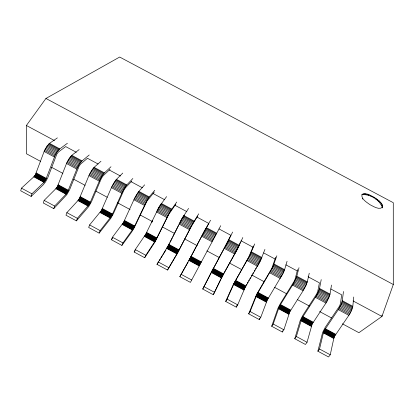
<?xml version="1.0" encoding="UTF-8"?>
<svg xmlns="http://www.w3.org/2000/svg" width="414" height="414" viewBox="0 0 414 414"><rect width="100%" height="100%" fill="white"/><g stroke="black" fill="none" stroke-linecap="round" stroke-linejoin="round"><path stroke-width="0.62" d="M381.982 315.152L381.946 316.441L358.902 332.696L342.394 323.81M330.77 288.956L341.659 294.804L340.474 303.628L339.454 306.189L325.109 327.552L322.635 332.426L317.869 351.196L328.55 356.961L330.243 354.793L333.782 338.497L334.647 336.163L349.483 314.397L351.729 310.019L352.811 306.339L353.747 297.009M317.869 351.196L319.53 349.012L323.381 332.887L324.265 330.569L338.906 308.709L341.157 304.337L342.29 300.688L343.47 291.492M308.042 276.749L319.427 282.86L317.745 291.409L316.679 293.945L302.753 315.504L300.264 320.369L294.763 338.719L305.423 344.474L307.043 342.274L312.166 324.048L326.574 302.08L328.83 297.713L330.025 294.095L331.49 285.06M294.763 338.719L296.352 336.504L301.801 318.464L316.017 296.403L318.278 292.041L319.525 288.454L321.212 279.626M297.599 269.53L295.161 278.87L294.219 281.168L280.438 303.483L277.934 308.332L271.693 326.268L282.338 332.012L283.885 329.777L289.722 311.954L303.705 289.784L305.972 285.427L307.286 281.877L309.253 273.204M382.717 206.576L382.117 207.952C384.032 203.222 377.423 199.765 374.292 197.333C370.706 195.579 365.748 192.08 361.867 194.621C361.205 199.3 366.757 202.244 369.971 204.687C373.557 206.431 378.732 210.131 382.526 207.326M271.693 326.268L273.214 324.017L279.378 306.381L293.169 284.118L295.441 279.766L296.802 276.247L299.011 267.703M57.365 137.883L49.499 143.373L46.911 146.194L44.531 150.432L35.325 174.874L33.813 176.825L21.461 188.153L20.7 190.782L31.133 196.417L43.175 184.877L45.561 181.891L47.636 178.072L56.785 154.236L58.4 152.031L65.686 146.587L76.3 152.285M275.683 257.223L271.796 268.432L256.602 294.364L248.669 313.843L259.288 319.577L260.768 317.305L267.325 299.886L283.16 273.168L284.584 269.68L287.068 261.296M31.133 196.417L31.925 193.799L43.977 182.305L45.468 180.338L54.865 155.99L57.241 151.747L59.776 148.895L67.41 143.275M282.338 332.012L282.715 330.817M79.141 149.578L71.782 155.348L69.304 158.231L66.928 162.474L57.318 186.724L55.854 188.701L44.143 200.392L43.31 202.989L53.763 208.63L66.877 194.585L69.547 189.876L79.095 166.231L80.668 163.996L87.478 158.288L98.108 164.001M248.669 313.843L250.118 311.551L256.996 294.318L272.64 267.516L276.842 255.805M53.763 208.63L54.622 206.048L66.038 194.192L67.482 192.199L77.283 168.043L79.654 163.794L82.081 160.88L89.207 154.981M100.959 161.289L94.102 167.339L91.737 170.289L89.372 174.542L79.348 198.596L77.93 200.599L66.861 212.656L65.966 215.218L76.435 220.869L88.839 206.42L91.489 201.696L101.451 178.248L103.231 175.717L110.026 169.336M40.686 161.434L26.455 153.775L26.392 125.483L45.938 98.46L119.672 57.039L393.279 202.694L393.3 284.496L381.946 316.441L353.064 300.931M76.435 220.869L77.361 218.323L89.527 204.081L99.743 180.121L102.103 175.857L104.421 172.881L110.983 166.754M259.288 319.577L259.718 318.407M253.44 245.994L248.586 257.342L233.387 284.32L225.687 301.433L236.285 307.157L237.698 304.849L244.959 287.834L260.385 260.929L264.924 249.404M122.761 173.078L116.463 179.355L114.207 182.362L111.852 186.631L101.414 210.488L89.621 224.937L88.658 227.467L99.143 233.129L110.838 218.276L113.472 213.541L123.843 190.285L125.556 187.718L131.833 181.047M99.143 233.129L100.141 230.614L111.614 215.984L122.244 192.215L124.593 187.946L126.798 184.908L132.863 178.501M260.23 260.499L260.365 260.168M225.687 301.433L227.063 299.11L234.655 282.281L249.885 255.283L254.713 243.924M154.293 192.039L146.877 201.292L133.97 228.285L131.378 232.425L121.897 245.409L111.392 239.737L112.427 237.243L123.527 222.401L134.374 198.741L136.718 194.461L138.866 191.387L144.657 184.83M236.285 307.157L237.284 304.787M121.897 245.409L122.963 242.93L133.743 227.907L147.12 200.055L149.221 196.95L154.774 190.264M175.753 204.278L168.746 214.426L154.955 242.05L144.693 257.715L134.167 252.033L135.269 249.575L145.671 234.334L159.271 206.586L166.594 196.609M212.708 269.442L202.741 289.05L213.329 294.763L222.639 275.807L237.652 248.71L242.816 237.532M240.565 241.895L237.455 248.757M259.842 261.369L260.054 260.903M144.693 257.715L145.826 255.272L155.907 239.851L169.693 212.185L176.726 202.053M151.866 222.375L152.678 220.667M213.329 294.763L220.558 279.59M197.659 216.041L191.258 226.525L177.073 253.973L167.53 270.042L156.984 264.349L167.856 246.289L181.865 218.727L188.567 208.408M223.162 274.824L212.874 269.281L226.608 244.146L232.627 232.063M167.53 270.042L178.113 251.815L192.303 224.336L198.72 213.857M170.175 242.252L172.431 237.739M172.995 236.611L178.636 225.33M202.741 289.05L230.883 235.307L219.011 228.932M259.594 261.876L259.04 262.962M180.043 222.509L180.297 222.013M220.967 278.767L221.909 276.925M237.227 249.212L236.694 250.247M169.45 243.696L168.446 245.595M220.75 225.687L190.409 282.389L179.842 276.687L190.083 258.264L200.355 263.801M200.619 263.304L190.347 257.772L203.331 233.041L210.576 220.227M222.416 275.947L222.939 274.958M158.081 209.391L158.371 208.847M236.404 250.796L223.462 273.99M188.996 260.396L203.398 233.051L208.842 223.472L196.992 217.107M180.866 220.936L181.451 219.875M167.918 246.573L166.858 248.467M258.455 264.034L258.745 263.506M188.07 262.078L179.842 276.687M246.185 285.034L246.677 284.175M247.313 283.083L247.955 281.991M248.591 280.899L249.233 279.807M249.87 278.715L250.511 277.623M251.469 275.983L252.105 274.891M252.747 273.799L253.384 272.707M254.341 271.072L254.983 269.98M255.619 268.888L256.261 267.796M256.897 266.704L257.539 265.612M181.73 219.384L182.414 218.276M136.216 196.241L136.522 195.724M280.842 276.702L281.127 276.221M158.971 207.787L159.255 207.305M165.89 250.118L163.095 254.594M156.984 264.349L158.345 262.181M159.359 260.556L160.378 258.931M161.056 257.85L162.417 255.681M362.421 194.099L362.027 194.72C370.002 193.814 379.436 199.729 382.308 207.197M362.871 194.409L363.269 193.783M363.984 194.311L364.382 193.69M362.39 199.062L362.793 198.43M365.324 194.435L365.722 193.814M366.851 194.766L367.249 194.15M368.522 195.304L368.921 194.689M370.287 196.029L370.685 195.413M372.093 196.919L372.491 196.303M373.894 197.949L374.292 197.333M375.627 199.093L376.031 198.477M377.252 200.309L377.656 199.693M378.717 201.566L379.12 200.95M379.974 202.829L380.378 202.208M380.989 204.061L381.397 203.44M381.734 205.22L382.143 204.599M382.179 206.275L382.588 205.654M182.755 217.764L184.458 215.218M134.167 252.033L135.264 250.449M159.773 206.508L159.985 206.219M111.392 239.737L112.567 238.2M45.938 98.46L393.3 284.496M26.392 125.483L54.519 140.589M109.301 170.014L120.51 176.033M131.171 181.756L142.395 187.785M153.071 193.519L164.322 199.558M175.013 205.303L186.843 211.657M241.067 240.777L252.959 247.168M263.734 252.949L275.077 259.045M285.867 264.836L297.231 270.942M49.499 143.373L59.776 148.895M71.782 155.348L82.081 160.88M94.102 167.339L104.421 172.881M116.463 179.355L126.798 184.908M138.866 191.387L149.221 196.95M161.31 203.445L171.681 209.018M183.79 215.523L194.176 221.107M206.312 227.628L216.719 233.217M228.875 239.747L239.297 245.352M251.474 251.893L261.922 257.503M274.12 264.06L284.584 269.68M296.802 276.247L307.286 281.877M319.525 288.454L330.025 294.095M342.29 300.688L352.811 306.339M48.904 143.855L59.202 149.387M71.224 155.845L81.537 161.388M93.58 167.856L103.909 173.409M115.977 179.893L126.327 185.451M138.411 191.946L148.781 197.519M160.886 204.024L171.272 209.603M183.402 216.124L193.809 221.713M205.96 228.243L216.382 233.843M228.559 240.384L239.002 245.994M251.194 252.55L261.658 258.17M273.871 264.732L284.356 270.363M296.595 276.94L307.09 282.581M319.354 289.169L329.87 294.82M342.155 301.423L352.692 307.084M48.262 144.496L58.571 150.039M70.608 156.508L80.937 162.055M92.995 168.534L103.34 174.097M115.423 180.587L125.789 186.155M137.888 192.66L148.274 198.239M160.399 204.754L170.796 210.343M182.941 216.869L193.364 222.468M205.53 229.009L215.968 234.619M228.161 241.165L238.619 246.785M250.827 253.347L261.306 258.978M273.54 265.55L284.035 271.191M296.289 277.778L306.805 283.424M319.08 290.023L329.611 295.684M341.912 302.292L352.464 307.964M47.589 145.288L57.913 150.836M69.966 157.31L80.3 162.868M92.374 169.352L102.734 174.92M114.828 181.42L125.204 186.999M137.319 193.509L147.715 199.093M159.851 205.618L170.268 211.212M182.424 217.748L192.857 223.353M205.039 229.899L215.487 235.514M227.695 242.076L238.164 247.701M250.387 254.268L260.877 259.909M273.126 266.487L283.631 272.138M295.901 278.731L306.427 284.387M318.718 290.99L329.265 296.657M341.576 303.276L352.143 308.953M46.911 146.194L57.241 151.747M69.304 158.231L79.654 163.794M91.737 170.289L102.103 175.857M114.207 182.362L124.593 187.946M136.718 194.461L147.12 200.055M159.271 206.586L169.693 212.185M181.865 218.727L192.303 224.336M204.495 230.888L214.959 236.513M227.172 243.075L237.652 248.71M249.885 255.283L260.385 260.929M272.64 267.516L283.16 273.168M295.441 279.766L305.972 285.427M318.278 292.041L328.83 297.713M341.157 304.337L351.729 310.019M46.244 147.198L56.583 152.75M68.652 159.24L79.007 164.803M91.096 171.303L101.466 176.876M113.581 183.392L123.972 188.975M136.102 195.496L146.515 201.09M158.671 207.626L169.098 213.231M181.275 219.777L191.723 225.392M203.921 231.949L214.39 237.574M226.608 244.146L237.093 249.782M249.337 256.359L259.842 262.005M272.107 268.598L282.627 274.254M294.918 280.858L305.46 286.524M317.771 293.143L328.328 298.82M340.66 305.449L351.243 311.131M45.612 148.259L55.952 153.817M68.025 160.306L78.381 165.874M90.475 172.374L100.85 177.953M112.965 184.463L123.362 190.052M135.497 196.578L145.909 202.172M158.07 208.708L168.498 214.317M180.68 220.864L191.128 226.484M203.331 233.041L213.8 238.671M226.028 245.243L236.513 250.879M248.762 257.461L259.267 263.113M271.537 269.705L282.063 275.367M294.354 281.97L304.895 287.642M317.212 294.261L327.774 299.938M340.111 306.567L350.694 312.259M45.038 149.351L55.372 154.908M67.446 161.398L77.801 166.966M89.895 173.466L100.271 179.045M112.385 185.555L122.777 191.144M134.912 197.669L145.324 203.269M157.486 209.805L167.913 215.409M180.095 221.961L190.543 227.576M202.746 234.138L213.215 239.763M225.439 246.335L235.928 251.976M248.172 258.559L258.678 264.21M270.947 270.803L281.473 276.464M293.764 283.067L304.306 288.739M316.622 295.358L327.184 301.035M339.516 307.669L350.099 313.357M44.531 150.432L54.865 155.99M66.928 162.474L77.283 168.043M89.372 174.542L99.743 180.121M111.852 186.631L122.244 192.215M134.374 198.741L144.786 204.335M156.937 210.871L167.365 216.475M179.541 223.022L189.985 228.642M202.182 235.199L212.651 240.824M224.869 247.396L235.354 253.032M247.593 259.614L258.098 265.26M270.358 271.853L280.878 277.509M293.169 284.118L303.705 289.784M316.017 296.403L326.574 302.08M338.906 308.709L349.483 314.397M44.112 151.477L54.436 157.03M66.499 163.514L76.844 169.078M88.922 175.572L99.288 181.146M111.392 187.651L121.773 193.234M133.898 199.755L144.3 205.349M156.445 211.88L166.863 217.485M179.034 224.026L189.472 229.641M201.659 236.192L212.118 241.817M224.331 248.384L234.805 254.015M247.039 260.592L257.534 266.238M269.788 272.826L280.304 278.482M292.584 285.086L303.115 290.747M315.416 297.361L325.968 303.038M338.29 309.662L348.862 315.344M51.502 167.256L62.887 173.383M73.702 179.205L85.087 185.332M95.903 191.154L107.288 197.281M117.535 202.793L130.058 209.536M140.305 215.047L152.259 221.485M162.505 226.996L174.46 233.429M184.706 238.945L197.23 245.688M206.907 250.894L219.43 257.632M229.677 263.149L241.631 269.581M251.878 275.098L264.406 281.836M274.653 287.352L286.607 293.785M297.423 299.607L309.377 306.039M319.624 311.556L331.578 317.988M36.256 172.964L46.404 178.434M58.26 184.82L68.429 190.295M80.3 196.691L90.485 202.182M102.377 208.589L112.582 214.085M124.5 220.502L134.721 226.013M146.654 232.44L156.896 237.957M168.85 244.4L179.112 249.927M191.087 256.38L201.364 261.917M213.36 268.381L223.658 273.928M235.675 280.402L245.988 285.96M258.031 292.444L268.36 298.013M280.423 304.507L290.773 310.086M302.857 316.596L313.227 322.18M325.332 328.7L335.718 334.3M36.075 173.425L46.223 178.889M58.069 185.275L68.232 190.75M80.104 197.147L90.288 202.632M102.175 209.039L112.375 214.535M124.288 220.952L134.509 226.458M146.437 232.885L156.673 238.402M168.627 244.84L178.884 250.366M190.859 256.815L201.132 262.352M213.127 268.815L223.415 274.358M235.431 280.832L245.74 286.39M257.782 292.874L268.106 298.437M280.169 304.937L290.514 310.51M302.593 317.015L312.958 322.599M325.057 329.12L335.443 334.714M35.852 173.901L46.001 179.371M57.846 185.751L68.01 191.227M79.876 197.623L90.055 203.108M101.942 209.51L112.142 215.006M124.05 221.423L134.271 226.929M146.199 233.356L156.435 238.873M168.384 245.311L178.636 250.832M190.611 257.285L200.878 262.818M235.178 281.297L245.486 286.85M257.518 293.335L267.848 298.898M279.9 305.397L290.245 310.971M302.324 317.476L312.689 323.06M324.788 329.58L335.169 335.174M35.604 174.392L45.747 179.857M57.593 186.238L67.756 191.713M79.623 198.109L89.802 203.595M101.689 210.001L111.889 215.492M123.796 221.909L134.012 227.415M145.94 233.843L156.176 239.359M168.125 245.797L178.377 251.319M212.615 269.768L222.903 275.31M234.914 281.784L245.223 287.337M257.254 293.821L267.584 299.384M279.636 305.884L289.981 311.457M302.06 317.962L312.42 323.546M324.519 330.067L334.9 335.656M35.325 174.874L45.468 180.338M57.318 186.724L67.482 192.199M79.348 198.596L89.527 204.081M101.414 210.488L111.614 215.984M123.527 222.401L133.743 227.907M145.671 234.334L155.907 239.851M167.856 246.289L178.113 251.815M212.351 270.259L222.639 275.807M234.655 282.281L244.959 287.834M256.996 294.318L267.325 299.886M279.378 306.381L289.722 311.954M301.801 318.464L312.166 324.048M324.265 330.569L334.647 336.163M35.03 175.339L45.178 180.809M57.023 187.195L67.192 192.67M79.058 199.067L89.243 204.552M101.135 210.964L111.335 216.46M123.248 222.877L133.468 228.383M145.402 234.816L155.638 240.332M167.592 246.775L177.844 252.297M189.819 258.75L200.091 264.287M212.092 270.751L222.38 276.298M234.396 282.772L244.71 288.33M256.747 294.815L267.077 300.383M279.134 306.883L289.479 312.456M301.563 318.966L311.928 324.55M324.027 331.076L334.414 336.67M34.724 175.779L44.872 181.249M56.728 187.635L66.897 193.115M78.769 199.517L88.953 205.002M100.85 211.414L111.055 216.915M122.968 223.332L133.194 228.844M145.128 235.276L155.369 240.793M167.328 247.241L177.585 252.768M189.565 259.221L199.843 264.758M211.844 271.227L222.137 276.775M234.158 283.254L244.472 288.812M256.514 295.301L266.844 300.869M278.907 307.369L289.257 312.948M301.345 319.458L311.711 325.047M323.82 331.573L334.207 337.167M34.414 176.178L44.567 181.653M56.423 188.044L66.597 193.524M78.479 199.926L88.668 205.416M100.571 211.833L110.776 217.334M122.699 223.757L132.925 229.268M144.869 235.706L155.11 241.227M167.075 247.675L177.337 253.202M189.322 259.661L199.605 265.203M211.611 271.672L221.909 277.225M233.936 283.704L244.255 289.267M256.302 295.756L266.637 301.33M278.705 307.835L289.06 313.414M301.154 319.929L311.525 325.518M323.639 332.049L334.026 337.648M34.108 176.53L44.267 182.005M56.133 188.401L66.312 193.887M78.194 200.293L88.394 205.784M100.297 212.201L110.512 217.707M122.44 224.134L132.671 229.651M144.621 236.089L154.872 241.616M166.842 248.064L177.109 253.601M189.1 260.064L199.388 265.607M211.399 272.081L221.707 277.634M233.739 284.118L244.063 289.681M256.116 296.181L266.461 301.754M278.534 308.259L288.894 313.843M300.994 320.364L311.369 325.958M323.489 332.489L333.886 338.093M33.813 176.825L43.977 182.305M55.854 188.701L66.038 194.192M77.93 200.599L88.13 206.1M100.048 212.522L110.269 218.028M122.202 224.46L132.444 229.982M144.398 236.425L154.655 241.952M166.63 248.405L176.907 253.948M188.908 260.411L199.201 265.959M211.218 272.438L221.531 277.996M233.574 284.485L243.903 290.054M255.966 296.553L266.311 302.132M278.394 308.642L288.765 314.231M300.869 320.757L311.256 326.351M323.381 332.887L333.782 338.497M21.461 188.153L31.925 193.799M44.143 200.392L54.622 206.048M66.861 212.656L77.361 218.323M89.621 224.937L100.141 230.614M112.427 237.243L122.963 242.93M135.269 249.575L145.826 255.272M158.153 261.922L168.731 267.63M181.084 274.296L191.677 280.014M204.05 286.695L214.669 292.424M227.063 299.11L237.698 304.849M250.118 311.551L260.768 317.305M273.214 324.017L283.885 329.777M296.352 336.504L307.043 342.274M319.53 349.012L330.243 354.793"/></g></svg>
